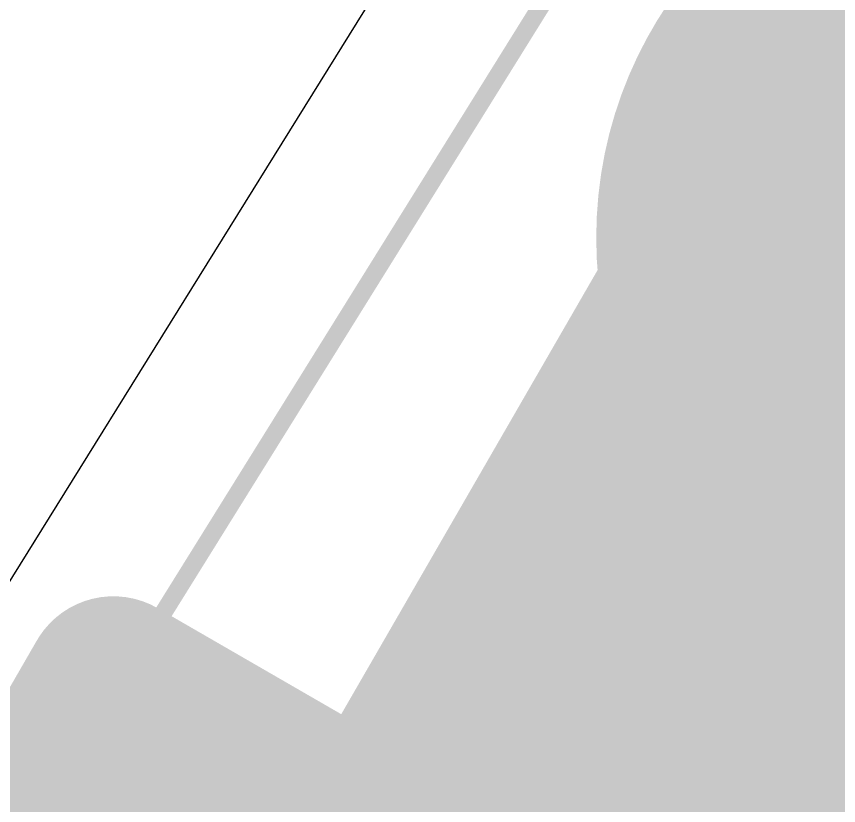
# Model space of a CAD drawing. Header units: inches. Extents: x -0.7 to 8.56, y -0.56 to 6.25.
# Drawn here: x 0.70301 to 0.72627, y 1.19867 to 1.22099 of the extents above; entities that cross this region are included whole.
import ezdxf

# ---------------------------------------------------------------- set-up
doc = ezdxf.new("R2010")
doc.units = ezdxf.units.IN
doc.header["$MEASUREMENT"] = 0
for name, color, linetype in [('Bottom Layer', 5, 'Continuous'), ('Dimension', 6, 'Continuous'), ('Drill Drawing', 1, 'Continuous'), ('Fabrication', 76, 'Continuous'), ('Top Layer', 1, 'Continuous'), ('Top Overlay', 2, 'Continuous'), ('Top Solder', 216, 'Continuous'), ('Via Holes', 16, 'Continuous')]:
    doc.layers.add(name, color=color, linetype=linetype)

# ---------------------------------------------------------------- blocks, each defined once
blk = doc.blocks.new('C___0402_19')
at = {"layer": 'Top Solder'}
blk.add_hatch(color=216, dxfattribs=at).paths.add_polyline_path([(-0.029862, -0.014862), (-0.029862, 0.014862), (-0.007138, 0.014862), (-0.007138, -0.014862)])
at = {"layer": 'Top Overlay'}
for points in [[(-0.031, -0.016, 0.005, 0.005, 0), (-0.031, 0.016, 0.005, 0.005, 0)], [(-0.011, -0.016, 0.005, 0.005, 0), (-0.031, -0.016, 0.005, 0.005, 0)]]:
    blk.add_lwpolyline(points, format="xyseb", dxfattribs=at)
blk.add_lwpolyline([(-0.03225, -0.016, 0.0025, 0.0025, 1), (-0.02975, -0.016, 0.0025, 0.0025, 1)], format="xyseb", close=True, dxfattribs=at)
blk.add_lwpolyline([(-0.03225, -0.016, 0.0025, 0.0025, 1), (-0.02975, -0.016, 0.0025, 0.0025, 1)], format="xyseb", close=True, dxfattribs=at)

msp = doc.modelspace()

# ---------------------------------------------------------------- hatches: boundary and pattern name
at = {"layer": 'Bottom Layer'}
h = msp.add_hatch(color=5, dxfattribs=at)
edge = h.paths.add_edge_path()
edge.add_arc((0.731224, 1.214729), 0.011811, 0, 360)
at = {"layer": 'Top Layer'}
h = msp.add_hatch(color=1, dxfattribs=at)
edge = h.paths.add_edge_path()
edge.add_arc((0.731224, 1.214729), 0.011811, 0, 360)
at = {"layer": 'Via Holes'}
h = msp.add_hatch(color=7, dxfattribs=at)
edge = h.paths.add_edge_path()
edge.add_arc((0.731224, 1.214729), 0.005906, 0, 360)

# ---------------------------------------------------------------- linework, layer by layer
at = {"layer": 'Dimension'}
for points in [[(2.295669, 0.766417, 0.01, 0.01, 1), (0.524016, 0.766417, 0.01, 0.01, 1)], [(2.148045, 0.766414, 0.01, 0.01, 1), (0.671667, 0.766414, 0.01, 0.01, 1)]]:
    msp.add_lwpolyline(points, format="xyseb", close=True, dxfattribs=at)
at = {"layer": 'Drill Drawing'}
msp.add_lwpolyline([(0.721224, 1.224729, 0.002, 0.002, 0), (0.731224, 1.204729, 0.002, 0.002, 0)], format="xyseb", dxfattribs=at)
at = {"layer": 'Fabrication'}
for points in [[(2.094234, 1.23357, 0.0005, 0.0005, -1.1671), (0.617129, 0.534922, 0.0005, 0.0005, 0)], [(2.094234, 1.23357, 0.0005, 0.0005, -1.1671), (0.617129, 0.534922, 0.0005, 0.0005, 0)], [(2.094234, 1.23357, 0.0005, 0.0005, -1.1671), (0.617129, 0.534922, 0.0005, 0.0005, 0)], [(2.094234, 1.23357, 0.0005, 0.0005, -1.1671), (0.617129, 0.534922, 0.0005, 0.0005, 0)], [(0.617139, 1.004447, 0.0005, 0.0005, -0.076993), (0.725323, 1.233285, 0.0005, 0.0005, 0)], [(0.617139, 1.004447, 0.0005, 0.0005, -0.076993), (0.725323, 1.233285, 0.0005, 0.0005, 0)], [(0.617139, 1.004447, 0.0005, 0.0005, -0.076993), (0.725323, 1.233285, 0.0005, 0.0005, 0)], [(0.617139, 1.004447, 0.0005, 0.0005, -0.076993), (0.725323, 1.233285, 0.0005, 0.0005, 0)], [(2.146108, 1.225917, 0.0005, 0.0005, -1.205705), (0.558167, 0.612204, 0.0005, 0.0005, 0)], [(2.146108, 1.225917, 0.0005, 0.0005, -1.205705), (0.558167, 0.612204, 0.0005, 0.0005, 0)]]:
    msp.add_lwpolyline(points, format="xyseb", dxfattribs=at)
at = {"layer": 'Top Layer'}
msp.add_line((0.692844, 1.188976), (0.719114, 1.231221), dxfattribs=at)
for points in [[(0.560812, 0.51712, 0.08, 0.08, -0.267603), (0.765842, 1.377872, 0.08, 0.08, 0)], [(0.71536, 1.18673, 0.02, 0.02, 0), (0.730319, 1.21264, 0.02, 0.02, 0)]]:
    msp.add_lwpolyline(points, format="xyseb", dxfattribs=at)
msp.add_lwpolyline([(0.725319, 1.21264, 0.01, 0.01, 1), (0.735319, 1.21264, 0.01, 0.01, 1)], format="xyseb", close=True, dxfattribs=at)

# ---------------------------------------------------------------- block references
at = {"rotation": 240}
msp.add_blockref('C___0402_19', (0.70411, 1.167244), dxfattribs=at)

doc.saveas('drawing.dxf')
